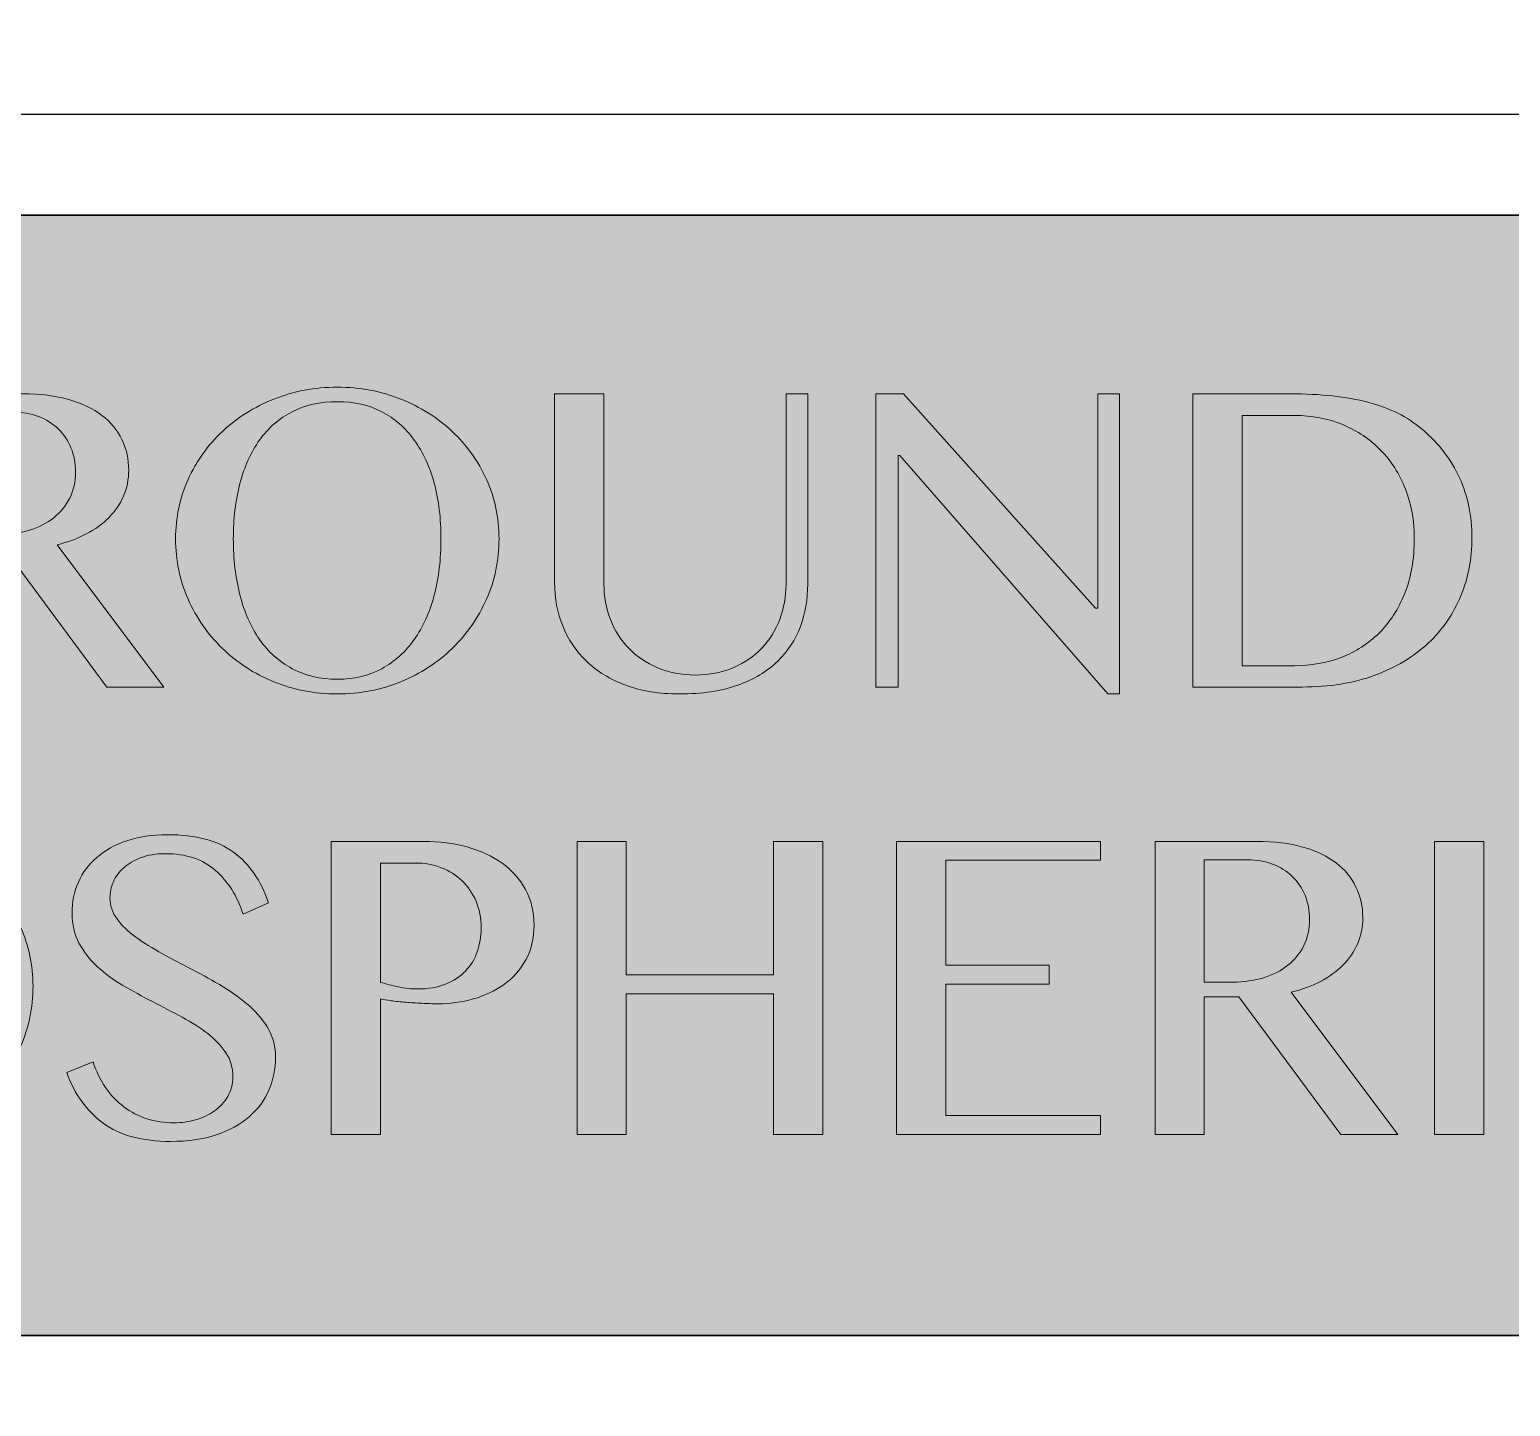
# Model space of a CAD drawing. Header units: inches. Extents: x 4.6 to 20.9, y -20.8 to -6.4.
# Drawn here: x 11.813 to 13.85, y -8.247 to -6.354 of the extents above; entities that cross this region are included whole.
import ezdxf

# ---------------------------------------------------------------- set-up
doc = ezdxf.new("R2010")
doc.units = ezdxf.units.IN
doc.header["$MEASUREMENT"] = 0
for name, color, linetype in [('Decorations', 7, 'Continuous'), ('Gold Things', 7, 'Continuous'), ('Parts Outlines', 7, 'Continuous'), ('Text', 7, 'Continuous')]:
    doc.layers.add(name, color=color, linetype=linetype)

# ---------------------------------------------------------------- blocks, each defined once
blk = doc.blocks.new('block 23')
at = {"layer": 'Text', "true_color": 0x231f20}
h = blk.add_hatch(color=179, dxfattribs=at)
h.dxf.hatch_style = 2
edge = h.paths.add_edge_path()
edge.add_spline(control_points=[(11.5956, -7.8823), (11.5645, -7.8823), (11.5354, -7.8767), (11.5082, -7.8656), (11.4811, -7.8544), (11.4575, -7.8391), (11.4375, -7.8197), (11.4175, -7.8003), (11.4018, -7.7777), (11.3904, -7.7519), (11.3789, -7.7261), (11.3732, -7.6985), (11.3732, -7.669), (11.3732, -7.6401), (11.3789, -7.6129), (11.3904, -7.5876), (11.4018, -7.5622), (11.4175, -7.5402), (11.4375, -7.5214), (11.4575, -7.5027), (11.4811, -7.4879), (11.5082, -7.477), (11.5354, -7.4661), (11.5645, -7.4606), (11.5956, -7.4606), (11.6268, -7.4606), (11.6559, -7.4661), (11.6831, -7.477), (11.7102, -7.4879), (11.7338, -7.5027), (11.7538, -7.5214), (11.7738, -7.5402), (11.7895, -7.5622), (11.8009, -7.5876), (11.8123, -7.6129), (11.8181, -7.6401), (11.8181, -7.669), (11.8181, -7.6985), (11.8123, -7.7261), (11.8009, -7.7519), (11.7895, -7.7777), (11.7738, -7.8003), (11.7538, -7.8197), (11.7338, -7.8391), (11.7102, -7.8544), (11.6831, -7.8656), (11.6559, -7.8767), (11.6268, -7.8823), (11.5956, -7.8823)], knot_values=[0, 0, 0, 0, 1, 1, 1, 2, 2, 2, 3, 3, 3, 4, 4, 4, 5, 5, 5, 6, 6, 6, 7, 7, 7, 8, 8, 8, 9, 9, 9, 10, 10, 10, 11, 11, 11, 12, 12, 12, 13, 13, 13, 14, 14, 14, 15, 15, 15, 16, 16, 16, 16], degree=3, periodic=1)
edge = h.paths.add_edge_path()
edge.add_spline(control_points=[(11.5956, -7.8621), (11.6188, -7.8621), (11.6392, -7.8572), (11.6568, -7.8476), (11.6745, -7.838), (11.6893, -7.8246), (11.7015, -7.8075), (11.7136, -7.7904), (11.7228, -7.77), (11.729, -7.7463), (11.7352, -7.7226), (11.7383, -7.6968), (11.7383, -7.669), (11.7383, -7.6414), (11.7352, -7.6161), (11.729, -7.5929), (11.7228, -7.5698), (11.7136, -7.5499), (11.7015, -7.5332), (11.6893, -7.5165), (11.6745, -7.5036), (11.6568, -7.4943), (11.6392, -7.4851), (11.6188, -7.4805), (11.5956, -7.4805), (11.5722, -7.4805), (11.5515, -7.4851), (11.5336, -7.4943), (11.5157, -7.5036), (11.5008, -7.5165), (11.4888, -7.5332), (11.4768, -7.5499), (11.4678, -7.5698), (11.4617, -7.5929), (11.4556, -7.6161), (11.4526, -7.6414), (11.4526, -7.669), (11.4526, -7.6968), (11.4556, -7.7226), (11.4617, -7.7463), (11.4678, -7.77), (11.4768, -7.7904), (11.4888, -7.8075), (11.5008, -7.8246), (11.5157, -7.838), (11.5336, -7.8476), (11.5515, -7.8572), (11.5722, -7.8621), (11.5956, -7.8621)], knot_values=[0, 0, 0, 0, 1, 1, 1, 2, 2, 2, 3, 3, 3, 4, 4, 4, 5, 5, 5, 6, 6, 6, 7, 7, 7, 8, 8, 8, 9, 9, 9, 10, 10, 10, 11, 11, 11, 12, 12, 12, 13, 13, 13, 14, 14, 14, 15, 15, 15, 16, 16, 16, 16], degree=3, periodic=1)
h = blk.add_hatch(color=179, dxfattribs=at)
h.dxf.hatch_style = 2
edge = h.paths.add_edge_path()
edge.add_spline(control_points=[(12.0119, -7.8567), (12.0219, -7.8567), (12.0317, -7.8553), (12.0415, -7.8526), (12.0513, -7.8498), (12.06, -7.8457), (12.0675, -7.8404), (12.0751, -7.835), (12.0813, -7.8284), (12.0859, -7.8205), (12.0906, -7.8127), (12.093, -7.8036), (12.093, -7.7934), (12.093, -7.781), (12.0898, -7.7701), (12.0835, -7.7606), (12.0771, -7.7511), (12.0688, -7.7422), (12.0585, -7.7341), (12.0481, -7.726), (12.0363, -7.7184), (12.0231, -7.7114), (12.0099, -7.7044), (11.9963, -7.6973), (11.9824, -7.6901), (11.9685, -7.6829), (11.9549, -7.6755), (11.9417, -7.6678), (11.9284, -7.66), (11.9167, -7.6514), (11.9063, -7.6417), (11.896, -7.6321), (11.8876, -7.6213), (11.8813, -7.6095), (11.875, -7.5976), (11.8718, -7.584), (11.8718, -7.5685), (11.8718, -7.5531), (11.8747, -7.5389), (11.8805, -7.5258), (11.8863, -7.5127), (11.8947, -7.5013), (11.9059, -7.4917), (11.9171, -7.482), (11.9308, -7.4744), (11.947, -7.4689), (11.9633, -7.4634), (11.982, -7.4606), (12.0033, -7.4606), (12.0416, -7.4606), (12.0718, -7.4686), (12.0938, -7.4846), (12.1158, -7.5006), (12.1318, -7.5238), (12.1418, -7.5541), (12.1418, -7.5541), (12.107, -7.5698), (12.107, -7.5698), (12.099, -7.545), (12.0864, -7.5249), (12.069, -7.5096), (12.0516, -7.4943), (12.0286, -7.4867), (12, -7.4867), (11.9873, -7.4867), (11.9762, -7.4885), (11.9667, -7.4921), (11.9572, -7.4956), (11.9492, -7.5003), (11.9429, -7.5059), (11.9366, -7.5116), (11.9318, -7.518), (11.9286, -7.5253), (11.9255, -7.5326), (11.9239, -7.54), (11.9239, -7.5475), (11.9239, -7.5579), (11.9271, -7.5676), (11.9336, -7.5764), (11.9401, -7.5852), (11.9487, -7.5936), (11.9594, -7.6014), (11.9702, -7.6093), (11.9824, -7.6168), (11.996, -7.6242), (12.0097, -7.6315), (12.0236, -7.6388), (12.0378, -7.6463), (12.052, -7.6537), (12.0659, -7.6616), (12.0795, -7.6698), (12.0932, -7.6781), (12.1054, -7.687), (12.1161, -7.6965), (12.1269, -7.706), (12.1355, -7.7165), (12.142, -7.7281), (12.1484, -7.7397), (12.1517, -7.7525), (12.1517, -7.7666), (12.1517, -7.7826), (12.1486, -7.7976), (12.1426, -7.8116), (12.1365, -7.8257), (12.1274, -7.838), (12.1153, -7.8484), (12.1032, -7.8589), (12.0881, -7.8672), (12.07, -7.8732), (12.052, -7.8793), (12.031, -7.8823), (12.007, -7.8823), (11.9684, -7.8823), (11.9377, -7.874), (11.9148, -7.8573), (11.8919, -7.8406), (11.8751, -7.8174), (11.8644, -7.7877), (11.8644, -7.7877), (11.9007, -7.7728), (11.9007, -7.7728), (11.9093, -7.7992), (11.9233, -7.8198), (11.9429, -7.8346), (11.9625, -7.8493), (11.9855, -7.8567), (12.0119, -7.8567)], knot_values=[0, 0, 0, 0, 1, 1, 1, 2, 2, 2, 3, 3, 3, 4, 4, 4, 5, 5, 5, 6, 6, 6, 7, 7, 7, 8, 8, 8, 9, 9, 9, 10, 10, 10, 11, 11, 11, 12, 12, 12, 13, 13, 13, 14, 14, 14, 15, 15, 15, 16, 16, 16, 17, 17, 17, 18, 18, 18, 19, 19, 19, 20, 20, 20, 21, 21, 21, 22, 22, 22, 23, 23, 23, 24, 24, 24, 25, 25, 25, 26, 26, 26, 27, 27, 27, 28, 28, 28, 29, 29, 29, 30, 30, 30, 31, 31, 31, 32, 32, 32, 33, 33, 33, 34, 34, 34, 35, 35, 35, 36, 36, 36, 37, 37, 37, 38, 38, 38, 39, 39, 39, 40, 40, 40, 41, 41, 41, 42, 42, 42, 42], degree=3, periodic=1)
h = blk.add_hatch(color=179, dxfattribs=at)
h.dxf.hatch_style = 2
edge = h.paths.add_edge_path()
edge.add_spline(control_points=[(12.2282, -7.4697), (12.2282, -7.4697), (12.3559, -7.4697), (12.3559, -7.4697), (12.3769, -7.4697), (12.3966, -7.4723), (12.415, -7.4774), (12.4335, -7.4825), (12.4495, -7.4899), (12.4632, -7.4997), (12.4768, -7.5095), (12.4876, -7.5216), (12.4954, -7.5359), (12.5033, -7.5502), (12.5072, -7.5666), (12.5072, -7.5851), (12.5072, -7.6033), (12.5034, -7.6192), (12.4958, -7.6328), (12.4883, -7.6465), (12.4783, -7.6577), (12.4659, -7.6665), (12.4535, -7.6753), (12.4393, -7.682), (12.4235, -7.6864), (12.4076, -7.6908), (12.3915, -7.693), (12.3749, -7.693), (12.3678, -7.693), (12.3604, -7.6928), (12.3528, -7.6924), (12.3452, -7.692), (12.3379, -7.6915), (12.3307, -7.6909), (12.3235, -7.6904), (12.3169, -7.6897), (12.3108, -7.6889), (12.3048, -7.688), (12.2998, -7.6872), (12.296, -7.6864), (12.296, -7.6864), (12.296, -7.8728), (12.296, -7.8728), (12.296, -7.8728), (12.2282, -7.8728), (12.2282, -7.8728), (12.2282, -7.8728), (12.2282, -7.4697), (12.2282, -7.4697)], knot_values=[0, 0, 0, 0, 1, 1, 1, 2, 2, 2, 3, 3, 3, 4, 4, 4, 5, 5, 5, 6, 6, 6, 7, 7, 7, 8, 8, 8, 9, 9, 9, 10, 10, 10, 11, 11, 11, 12, 12, 12, 13, 13, 13, 14, 14, 14, 15, 15, 15, 16, 16, 16, 16], degree=3, periodic=1)
edge = h.paths.add_edge_path()
edge.add_spline(control_points=[(12.296, -7.6636), (12.3037, -7.6658), (12.3119, -7.6679), (12.3208, -7.6698), (12.3296, -7.6718), (12.3384, -7.6727), (12.3472, -7.6727), (12.3618, -7.6727), (12.3746, -7.6705), (12.3855, -7.6661), (12.3963, -7.6617), (12.4054, -7.6557), (12.4127, -7.6481), (12.4201, -7.6405), (12.4255, -7.6317), (12.4291, -7.6215), (12.4327, -7.6113), (12.4345, -7.6004), (12.4345, -7.5888), (12.4345, -7.5753), (12.4321, -7.563), (12.4274, -7.552), (12.4227, -7.541), (12.4163, -7.5316), (12.4082, -7.5239), (12.4001, -7.5162), (12.3905, -7.5102), (12.3795, -7.5059), (12.3684, -7.5016), (12.3566, -7.4995), (12.3439, -7.4995), (12.3439, -7.4995), (12.296, -7.4995), (12.296, -7.4995), (12.296, -7.4995), (12.296, -7.6636), (12.296, -7.6636)], knot_values=[0, 0, 0, 0, 1, 1, 1, 2, 2, 2, 3, 3, 3, 4, 4, 4, 5, 5, 5, 6, 6, 6, 7, 7, 7, 8, 8, 8, 9, 9, 9, 10, 10, 10, 11, 11, 11, 12, 12, 12, 12], degree=3, periodic=1)
h = blk.add_hatch(color=179, dxfattribs=at)
h.dxf.hatch_style = 2
h.paths.add_polyline_path([(12.6341, -7.6793), (12.6341, -7.8728), (12.5663, -7.8728), (12.5663, -7.4697), (12.6341, -7.4697), (12.6341, -7.6533), (12.8367, -7.6533), (12.8367, -7.4697), (12.9045, -7.4697), (12.9045, -7.8728), (12.8367, -7.8728), (12.8367, -7.6793)])
h = blk.add_hatch(color=179, dxfattribs=at)
h.dxf.hatch_style = 2
h.paths.add_polyline_path([(13.2861, -7.4697), (13.2861, -7.4958), (13.0736, -7.4958), (13.0736, -7.6401), (13.2158, -7.6401), (13.2158, -7.6661), (13.0736, -7.6661), (13.0736, -7.8468), (13.2861, -7.8468), (13.2861, -7.8728), (13.0058, -7.8728), (13.0058, -7.4697)])
h = blk.add_hatch(color=179, dxfattribs=at)
h.dxf.hatch_style = 2
edge = h.paths.add_edge_path()
edge.add_spline(control_points=[(13.3613, -7.4697), (13.3613, -7.4697), (13.5011, -7.4697), (13.5011, -7.4697), (13.5253, -7.4697), (13.5465, -7.4724), (13.5647, -7.4776), (13.5829, -7.4828), (13.5981, -7.4901), (13.6102, -7.4993), (13.6223, -7.5085), (13.6315, -7.5196), (13.6377, -7.5326), (13.6439, -7.5455), (13.647, -7.5596), (13.647, -7.5747), (13.647, -7.5874), (13.6446, -7.5992), (13.64, -7.6101), (13.6353, -7.621), (13.6286, -7.6308), (13.6199, -7.6397), (13.6112, -7.6485), (13.6008, -7.6561), (13.5887, -7.6624), (13.5766, -7.6687), (13.5632, -7.6737), (13.5486, -7.6773), (13.5486, -7.6773), (13.6954, -7.8728), (13.6954, -7.8728), (13.6954, -7.8728), (13.6168, -7.8728), (13.6168, -7.8728), (13.6168, -7.8728), (13.4767, -7.6835), (13.4767, -7.6835), (13.4767, -7.6835), (13.4291, -7.6835), (13.4291, -7.6835), (13.4291, -7.6835), (13.4291, -7.8728), (13.4291, -7.8728), (13.4291, -7.8728), (13.3613, -7.8728), (13.3613, -7.8728), (13.3613, -7.8728), (13.3613, -7.4697), (13.3613, -7.4697)], knot_values=[0, 0, 0, 0, 1, 1, 1, 2, 2, 2, 3, 3, 3, 4, 4, 4, 5, 5, 5, 6, 6, 6, 7, 7, 7, 8, 8, 8, 9, 9, 9, 10, 10, 10, 11, 11, 11, 12, 12, 12, 13, 13, 13, 14, 14, 14, 15, 15, 15, 16, 16, 16, 16], degree=3, periodic=1)
edge = h.paths.add_edge_path()
edge.add_spline(control_points=[(13.4291, -7.6632), (13.4291, -7.6632), (13.4684, -7.6632), (13.4684, -7.6632), (13.4836, -7.6632), (13.4976, -7.6612), (13.5106, -7.6572), (13.5235, -7.6532), (13.5347, -7.6475), (13.544, -7.6401), (13.5534, -7.6326), (13.5607, -7.6236), (13.566, -7.613), (13.5712, -7.6024), (13.5738, -7.5905), (13.5738, -7.5772), (13.5738, -7.5651), (13.5717, -7.554), (13.5676, -7.5439), (13.5635, -7.5339), (13.5576, -7.5252), (13.55, -7.5179), (13.5425, -7.5106), (13.5334, -7.505), (13.523, -7.501), (13.5125, -7.497), (13.5011, -7.495), (13.4887, -7.495), (13.4887, -7.495), (13.4291, -7.495), (13.4291, -7.495), (13.4291, -7.495), (13.4291, -7.6632), (13.4291, -7.6632)], knot_values=[0, 0, 0, 0, 1, 1, 1, 2, 2, 2, 3, 3, 3, 4, 4, 4, 5, 5, 5, 6, 6, 6, 7, 7, 7, 8, 8, 8, 9, 9, 9, 10, 10, 10, 11, 11, 11, 11], degree=3, periodic=1)
h = blk.add_hatch(color=179, dxfattribs=at)
h.dxf.hatch_style = 2
h.paths.add_polyline_path([(13.7458, -7.4697), (13.8136, -7.4697), (13.8136, -7.8728), (13.7458, -7.8728)])
at = {"layer": 'Text', "lineweight": 0}
for points in [[(12.6341, -7.6793), (12.6341, -7.8728), (12.5663, -7.8728), (12.5663, -7.4697), (12.6341, -7.4697), (12.6341, -7.6533), (12.8367, -7.6533), (12.8367, -7.4697), (12.9045, -7.4697), (12.9045, -7.8728), (12.8367, -7.8728), (12.8367, -7.6793), (12.6341, -7.6793)], [(13.2861, -7.4697), (13.2861, -7.4958), (13.0736, -7.4958), (13.0736, -7.6401), (13.2158, -7.6401), (13.2158, -7.6661), (13.0736, -7.6661), (13.0736, -7.8468), (13.2861, -7.8468), (13.2861, -7.8728), (13.0058, -7.8728), (13.0058, -7.4697), (13.2861, -7.4697)], [(13.7458, -7.4697), (13.8136, -7.4697), (13.8136, -7.8728), (13.7458, -7.8728), (13.7458, -7.4697)]]:
    blk.add_lwpolyline(points, dxfattribs=at)
for points, knots in [([(11.5956, -7.8823), (11.5645, -7.8823), (11.5354, -7.8767), (11.5082, -7.8656), (11.4811, -7.8544), (11.4575, -7.8391), (11.4375, -7.8197), (11.4175, -7.8003), (11.4018, -7.7777), (11.3904, -7.7519), (11.3789, -7.7261), (11.3732, -7.6985), (11.3732, -7.669), (11.3732, -7.6401), (11.3789, -7.6129), (11.3904, -7.5876), (11.4018, -7.5622), (11.4175, -7.5402), (11.4375, -7.5214), (11.4575, -7.5027), (11.4811, -7.4879), (11.5082, -7.477), (11.5354, -7.4661), (11.5645, -7.4606), (11.5956, -7.4606), (11.6268, -7.4606), (11.6559, -7.4661), (11.6831, -7.477), (11.7102, -7.4879), (11.7338, -7.5027), (11.7538, -7.5214), (11.7738, -7.5402), (11.7895, -7.5622), (11.8009, -7.5876), (11.8123, -7.6129), (11.8181, -7.6401), (11.8181, -7.669), (11.8181, -7.6985), (11.8123, -7.7261), (11.8009, -7.7519), (11.7895, -7.7777), (11.7738, -7.8003), (11.7538, -7.8197), (11.7338, -7.8391), (11.7102, -7.8544), (11.6831, -7.8656), (11.6559, -7.8767), (11.6268, -7.8823), (11.5956, -7.8823)], [0, 0, 0, 0, 1, 1, 1, 2, 2, 2, 3, 3, 3, 4, 4, 4, 5, 5, 5, 6, 6, 6, 7, 7, 7, 8, 8, 8, 9, 9, 9, 10, 10, 10, 11, 11, 11, 12, 12, 12, 13, 13, 13, 14, 14, 14, 15, 15, 15, 16, 16, 16, 16]), ([(12.0119, -7.8567), (12.0219, -7.8567), (12.0317, -7.8553), (12.0415, -7.8526), (12.0513, -7.8498), (12.06, -7.8457), (12.0675, -7.8404), (12.0751, -7.835), (12.0813, -7.8284), (12.0859, -7.8205), (12.0906, -7.8127), (12.093, -7.8036), (12.093, -7.7934), (12.093, -7.781), (12.0898, -7.7701), (12.0835, -7.7606), (12.0771, -7.7511), (12.0688, -7.7422), (12.0585, -7.7341), (12.0481, -7.726), (12.0363, -7.7184), (12.0231, -7.7114), (12.0099, -7.7044), (11.9963, -7.6973), (11.9824, -7.6901), (11.9685, -7.6829), (11.9549, -7.6755), (11.9417, -7.6678), (11.9284, -7.66), (11.9167, -7.6514), (11.9063, -7.6417), (11.896, -7.6321), (11.8876, -7.6213), (11.8813, -7.6095), (11.875, -7.5976), (11.8718, -7.584), (11.8718, -7.5685), (11.8718, -7.5531), (11.8747, -7.5389), (11.8805, -7.5258), (11.8863, -7.5127), (11.8947, -7.5013), (11.9059, -7.4917), (11.9171, -7.482), (11.9308, -7.4744), (11.947, -7.4689), (11.9633, -7.4634), (11.982, -7.4606), (12.0033, -7.4606), (12.0416, -7.4606), (12.0718, -7.4686), (12.0938, -7.4846), (12.1158, -7.5006), (12.1318, -7.5238), (12.1418, -7.5541), (12.1418, -7.5541), (12.107, -7.5698), (12.107, -7.5698), (12.099, -7.545), (12.0864, -7.5249), (12.069, -7.5096), (12.0516, -7.4943), (12.0286, -7.4867), (12, -7.4867), (11.9873, -7.4867), (11.9762, -7.4885), (11.9667, -7.4921), (11.9572, -7.4956), (11.9492, -7.5003), (11.9429, -7.5059), (11.9366, -7.5116), (11.9318, -7.518), (11.9286, -7.5253), (11.9255, -7.5326), (11.9239, -7.54), (11.9239, -7.5475), (11.9239, -7.5579), (11.9271, -7.5676), (11.9336, -7.5764), (11.9401, -7.5852), (11.9487, -7.5936), (11.9594, -7.6014), (11.9702, -7.6093), (11.9824, -7.6168), (11.996, -7.6242), (12.0097, -7.6315), (12.0236, -7.6388), (12.0378, -7.6463), (12.052, -7.6537), (12.0659, -7.6616), (12.0795, -7.6698), (12.0932, -7.6781), (12.1054, -7.687), (12.1161, -7.6965), (12.1269, -7.706), (12.1355, -7.7165), (12.142, -7.7281), (12.1484, -7.7397), (12.1517, -7.7525), (12.1517, -7.7666), (12.1517, -7.7826), (12.1486, -7.7976), (12.1426, -7.8116), (12.1365, -7.8257), (12.1274, -7.838), (12.1153, -7.8484), (12.1032, -7.8589), (12.0881, -7.8672), (12.07, -7.8732), (12.052, -7.8793), (12.031, -7.8823), (12.007, -7.8823), (11.9684, -7.8823), (11.9377, -7.874), (11.9148, -7.8573), (11.8919, -7.8406), (11.8751, -7.8174), (11.8644, -7.7877), (11.8644, -7.7877), (11.9007, -7.7728), (11.9007, -7.7728), (11.9093, -7.7992), (11.9233, -7.8198), (11.9429, -7.8346), (11.9625, -7.8493), (11.9855, -7.8567), (12.0119, -7.8567)], [0, 0, 0, 0, 1, 1, 1, 2, 2, 2, 3, 3, 3, 4, 4, 4, 5, 5, 5, 6, 6, 6, 7, 7, 7, 8, 8, 8, 9, 9, 9, 10, 10, 10, 11, 11, 11, 12, 12, 12, 13, 13, 13, 14, 14, 14, 15, 15, 15, 16, 16, 16, 17, 17, 17, 18, 18, 18, 19, 19, 19, 20, 20, 20, 21, 21, 21, 22, 22, 22, 23, 23, 23, 24, 24, 24, 25, 25, 25, 26, 26, 26, 27, 27, 27, 28, 28, 28, 29, 29, 29, 30, 30, 30, 31, 31, 31, 32, 32, 32, 33, 33, 33, 34, 34, 34, 35, 35, 35, 36, 36, 36, 37, 37, 37, 38, 38, 38, 39, 39, 39, 40, 40, 40, 41, 41, 41, 42, 42, 42, 42]), ([(12.2282, -7.4697), (12.2282, -7.4697), (12.3559, -7.4697), (12.3559, -7.4697), (12.3769, -7.4697), (12.3966, -7.4723), (12.415, -7.4774), (12.4335, -7.4825), (12.4495, -7.4899), (12.4632, -7.4997), (12.4768, -7.5095), (12.4876, -7.5216), (12.4954, -7.5359), (12.5033, -7.5502), (12.5072, -7.5666), (12.5072, -7.5851), (12.5072, -7.6033), (12.5034, -7.6192), (12.4958, -7.6328), (12.4883, -7.6465), (12.4783, -7.6577), (12.4659, -7.6665), (12.4535, -7.6753), (12.4393, -7.682), (12.4235, -7.6864), (12.4076, -7.6908), (12.3915, -7.693), (12.3749, -7.693), (12.3678, -7.693), (12.3604, -7.6928), (12.3528, -7.6924), (12.3452, -7.692), (12.3379, -7.6915), (12.3307, -7.6909), (12.3235, -7.6904), (12.3169, -7.6897), (12.3108, -7.6889), (12.3048, -7.688), (12.2998, -7.6872), (12.296, -7.6864), (12.296, -7.6864), (12.296, -7.8728), (12.296, -7.8728), (12.296, -7.8728), (12.2282, -7.8728), (12.2282, -7.8728), (12.2282, -7.8728), (12.2282, -7.4697), (12.2282, -7.4697)], [0, 0, 0, 0, 1, 1, 1, 2, 2, 2, 3, 3, 3, 4, 4, 4, 5, 5, 5, 6, 6, 6, 7, 7, 7, 8, 8, 8, 9, 9, 9, 10, 10, 10, 11, 11, 11, 12, 12, 12, 13, 13, 13, 14, 14, 14, 15, 15, 15, 16, 16, 16, 16]), ([(13.3613, -7.4697), (13.3613, -7.4697), (13.5011, -7.4697), (13.5011, -7.4697), (13.5253, -7.4697), (13.5465, -7.4724), (13.5647, -7.4776), (13.5829, -7.4828), (13.5981, -7.4901), (13.6102, -7.4993), (13.6223, -7.5085), (13.6315, -7.5196), (13.6377, -7.5326), (13.6439, -7.5455), (13.647, -7.5596), (13.647, -7.5747), (13.647, -7.5874), (13.6446, -7.5992), (13.64, -7.6101), (13.6353, -7.621), (13.6286, -7.6308), (13.6199, -7.6397), (13.6112, -7.6485), (13.6008, -7.6561), (13.5887, -7.6624), (13.5766, -7.6687), (13.5632, -7.6737), (13.5486, -7.6773), (13.5486, -7.6773), (13.6954, -7.8728), (13.6954, -7.8728), (13.6954, -7.8728), (13.6168, -7.8728), (13.6168, -7.8728), (13.6168, -7.8728), (13.4767, -7.6835), (13.4767, -7.6835), (13.4767, -7.6835), (13.4291, -7.6835), (13.4291, -7.6835), (13.4291, -7.6835), (13.4291, -7.8728), (13.4291, -7.8728), (13.4291, -7.8728), (13.3613, -7.8728), (13.3613, -7.8728), (13.3613, -7.8728), (13.3613, -7.4697), (13.3613, -7.4697)], [0, 0, 0, 0, 1, 1, 1, 2, 2, 2, 3, 3, 3, 4, 4, 4, 5, 5, 5, 6, 6, 6, 7, 7, 7, 8, 8, 8, 9, 9, 9, 10, 10, 10, 11, 11, 11, 12, 12, 12, 13, 13, 13, 14, 14, 14, 15, 15, 15, 16, 16, 16, 16]), ([(12.296, -7.6636), (12.3037, -7.6658), (12.3119, -7.6679), (12.3208, -7.6698), (12.3296, -7.6718), (12.3384, -7.6727), (12.3472, -7.6727), (12.3618, -7.6727), (12.3746, -7.6705), (12.3855, -7.6661), (12.3963, -7.6617), (12.4054, -7.6557), (12.4127, -7.6481), (12.4201, -7.6405), (12.4255, -7.6317), (12.4291, -7.6215), (12.4327, -7.6113), (12.4345, -7.6004), (12.4345, -7.5888), (12.4345, -7.5753), (12.4321, -7.563), (12.4274, -7.552), (12.4227, -7.541), (12.4163, -7.5316), (12.4082, -7.5239), (12.4001, -7.5162), (12.3905, -7.5102), (12.3795, -7.5059), (12.3684, -7.5016), (12.3566, -7.4995), (12.3439, -7.4995), (12.3439, -7.4995), (12.296, -7.4995), (12.296, -7.4995), (12.296, -7.4995), (12.296, -7.6636), (12.296, -7.6636)], [0, 0, 0, 0, 1, 1, 1, 2, 2, 2, 3, 3, 3, 4, 4, 4, 5, 5, 5, 6, 6, 6, 7, 7, 7, 8, 8, 8, 9, 9, 9, 10, 10, 10, 11, 11, 11, 12, 12, 12, 12]), ([(13.4291, -7.6632), (13.4291, -7.6632), (13.4684, -7.6632), (13.4684, -7.6632), (13.4836, -7.6632), (13.4976, -7.6612), (13.5106, -7.6572), (13.5235, -7.6532), (13.5347, -7.6475), (13.544, -7.6401), (13.5534, -7.6326), (13.5607, -7.6236), (13.566, -7.613), (13.5712, -7.6024), (13.5738, -7.5905), (13.5738, -7.5772), (13.5738, -7.5651), (13.5717, -7.554), (13.5676, -7.5439), (13.5635, -7.5339), (13.5576, -7.5252), (13.55, -7.5179), (13.5425, -7.5106), (13.5334, -7.505), (13.523, -7.501), (13.5125, -7.497), (13.5011, -7.495), (13.4887, -7.495), (13.4887, -7.495), (13.4291, -7.495), (13.4291, -7.495), (13.4291, -7.495), (13.4291, -7.6632), (13.4291, -7.6632)], [0, 0, 0, 0, 1, 1, 1, 2, 2, 2, 3, 3, 3, 4, 4, 4, 5, 5, 5, 6, 6, 6, 7, 7, 7, 8, 8, 8, 9, 9, 9, 10, 10, 10, 11, 11, 11, 11])]:
    blk.add_open_spline(points, degree=3, knots=knots, dxfattribs=at)
blk = doc.blocks.new('block 24')
at = {"layer": 'Text', "true_color": 0x231f20}
h = blk.add_hatch(color=179, dxfattribs=at)
h.dxf.hatch_style = 2
edge = h.paths.add_edge_path()
edge.add_spline(control_points=[(11.664, -6.8544), (11.664, -6.8544), (11.8037, -6.8544), (11.8037, -6.8544), (11.828, -6.8544), (11.8492, -6.857), (11.8674, -6.8623), (11.8856, -6.8675), (11.9008, -6.8748), (11.9129, -6.884), (11.925, -6.8932), (11.9342, -6.9043), (11.9404, -6.9173), (11.9466, -6.9302), (11.9497, -6.9443), (11.9497, -6.9594), (11.9497, -6.9721), (11.9473, -6.9839), (11.9427, -6.9948), (11.938, -7.0057), (11.9313, -7.0155), (11.9226, -7.0243), (11.9139, -7.0332), (11.9035, -7.0407), (11.8914, -7.0471), (11.8793, -7.0534), (11.8659, -7.0584), (11.8513, -7.062), (11.8513, -7.062), (11.9981, -7.2575), (11.9981, -7.2575), (11.9981, -7.2575), (11.9195, -7.2575), (11.9195, -7.2575), (11.9195, -7.2575), (11.7793, -7.0682), (11.7793, -7.0682), (11.7793, -7.0682), (11.7318, -7.0682), (11.7318, -7.0682), (11.7318, -7.0682), (11.7318, -7.2575), (11.7318, -7.2575), (11.7318, -7.2575), (11.664, -7.2575), (11.664, -7.2575), (11.664, -7.2575), (11.664, -6.8544), (11.664, -6.8544)], knot_values=[0, 0, 0, 0, 1, 1, 1, 2, 2, 2, 3, 3, 3, 4, 4, 4, 5, 5, 5, 6, 6, 6, 7, 7, 7, 8, 8, 8, 9, 9, 9, 10, 10, 10, 11, 11, 11, 12, 12, 12, 13, 13, 13, 14, 14, 14, 15, 15, 15, 16, 16, 16, 16], degree=3, periodic=1)
edge = h.paths.add_edge_path()
edge.add_spline(control_points=[(11.7318, -7.0479), (11.7318, -7.0479), (11.7711, -7.0479), (11.7711, -7.0479), (11.7862, -7.0479), (11.8003, -7.0459), (11.8132, -7.0419), (11.8262, -7.0379), (11.8373, -7.0322), (11.8467, -7.0248), (11.8561, -7.0173), (11.8634, -7.0083), (11.8686, -6.9977), (11.8739, -6.9871), (11.8765, -6.9751), (11.8765, -6.9619), (11.8765, -6.9498), (11.8745, -6.9387), (11.8703, -6.9286), (11.8661, -6.9186), (11.8603, -6.9099), (11.8527, -6.9026), (11.8451, -6.8953), (11.8361, -6.8896), (11.8256, -6.8856), (11.8152, -6.8816), (11.8037, -6.8796), (11.7913, -6.8796), (11.7913, -6.8796), (11.7318, -6.8796), (11.7318, -6.8796), (11.7318, -6.8796), (11.7318, -7.0479), (11.7318, -7.0479)], knot_values=[0, 0, 0, 0, 1, 1, 1, 2, 2, 2, 3, 3, 3, 4, 4, 4, 5, 5, 5, 6, 6, 6, 7, 7, 7, 8, 8, 8, 9, 9, 9, 10, 10, 10, 11, 11, 11, 11], degree=3, periodic=1)
h = blk.add_hatch(color=179, dxfattribs=at)
h.dxf.hatch_style = 2
edge = h.paths.add_edge_path()
edge.add_spline(control_points=[(12.2366, -7.267), (12.2055, -7.267), (12.1763, -7.2614), (12.1492, -7.2503), (12.122, -7.2391), (12.0985, -7.2238), (12.0785, -7.2044), (12.0585, -7.185), (12.0428, -7.1624), (12.0313, -7.1366), (12.0199, -7.1108), (12.0142, -7.0832), (12.0142, -7.0537), (12.0142, -7.0248), (12.0199, -6.9976), (12.0313, -6.9723), (12.0428, -6.9469), (12.0585, -6.9248), (12.0785, -6.9061), (12.0985, -6.8874), (12.122, -6.8726), (12.1492, -6.8617), (12.1763, -6.8508), (12.2055, -6.8453), (12.2366, -6.8453), (12.2677, -6.8453), (12.2969, -6.8508), (12.324, -6.8617), (12.3512, -6.8726), (12.3747, -6.8874), (12.3947, -6.9061), (12.4147, -6.9248), (12.4304, -6.9469), (12.4419, -6.9723), (12.4533, -6.9976), (12.459, -7.0248), (12.459, -7.0537), (12.459, -7.0832), (12.4533, -7.1108), (12.4419, -7.1366), (12.4304, -7.1624), (12.4147, -7.185), (12.3947, -7.2044), (12.3747, -7.2238), (12.3512, -7.2391), (12.324, -7.2503), (12.2969, -7.2614), (12.2677, -7.267), (12.2366, -7.267)], knot_values=[0, 0, 0, 0, 1, 1, 1, 2, 2, 2, 3, 3, 3, 4, 4, 4, 5, 5, 5, 6, 6, 6, 7, 7, 7, 8, 8, 8, 9, 9, 9, 10, 10, 10, 11, 11, 11, 12, 12, 12, 13, 13, 13, 14, 14, 14, 15, 15, 15, 16, 16, 16, 16], degree=3, periodic=1)
edge = h.paths.add_edge_path()
edge.add_spline(control_points=[(12.2366, -7.2468), (12.2598, -7.2468), (12.2801, -7.2419), (12.2978, -7.2323), (12.3154, -7.2226), (12.3303, -7.2093), (12.3424, -7.1922), (12.3546, -7.1751), (12.3637, -7.1547), (12.3699, -7.131), (12.3761, -7.1073), (12.3792, -7.0815), (12.3792, -7.0537), (12.3792, -7.0261), (12.3761, -7.0008), (12.3699, -6.9776), (12.3637, -6.9545), (12.3546, -6.9346), (12.3424, -6.9179), (12.3303, -6.9012), (12.3154, -6.8883), (12.2978, -6.879), (12.2801, -6.8698), (12.2598, -6.8652), (12.2366, -6.8652), (12.2132, -6.8652), (12.1925, -6.8698), (12.1746, -6.879), (12.1567, -6.8883), (12.1417, -6.9012), (12.1297, -6.9179), (12.1177, -6.9346), (12.1087, -6.9545), (12.1027, -6.9776), (12.0966, -7.0008), (12.0936, -7.0261), (12.0936, -7.0537), (12.0936, -7.0815), (12.0966, -7.1073), (12.1027, -7.131), (12.1087, -7.1547), (12.1177, -7.1751), (12.1297, -7.1922), (12.1417, -7.2093), (12.1567, -7.2226), (12.1746, -7.2323), (12.1925, -7.2419), (12.2132, -7.2468), (12.2366, -7.2468)], knot_values=[0, 0, 0, 0, 1, 1, 1, 2, 2, 2, 3, 3, 3, 4, 4, 4, 5, 5, 5, 6, 6, 6, 7, 7, 7, 8, 8, 8, 9, 9, 9, 10, 10, 10, 11, 11, 11, 12, 12, 12, 13, 13, 13, 14, 14, 14, 15, 15, 15, 16, 16, 16, 16], degree=3, periodic=1)
h = blk.add_hatch(color=179, dxfattribs=at)
h.dxf.hatch_style = 2
edge = h.paths.add_edge_path()
edge.add_spline(control_points=[(12.5355, -6.8544), (12.5355, -6.8544), (12.6033, -6.8544), (12.6033, -6.8544), (12.6033, -6.8544), (12.6033, -7.1161), (12.6033, -7.1161), (12.6033, -7.1332), (12.6063, -7.1493), (12.6122, -7.1645), (12.6181, -7.1796), (12.6265, -7.1929), (12.6374, -7.2042), (12.6483, -7.2155), (12.6615, -7.2244), (12.6771, -7.231), (12.6927, -7.2377), (12.71, -7.241), (12.729, -7.241), (12.7483, -7.241), (12.7656, -7.2377), (12.7811, -7.231), (12.7965, -7.2244), (12.8096, -7.2155), (12.8203, -7.2042), (12.8311, -7.1929), (12.8394, -7.1796), (12.8451, -7.1645), (12.8509, -7.1493), (12.8538, -7.1332), (12.8538, -7.1161), (12.8538, -7.1161), (12.8538, -6.8544), (12.8538, -6.8544), (12.8538, -6.8544), (12.8836, -6.8544), (12.8836, -6.8544), (12.8836, -6.8544), (12.8836, -7.1161), (12.8836, -7.1161), (12.8836, -7.1368), (12.8802, -7.1562), (12.8735, -7.1744), (12.8667, -7.1926), (12.8562, -7.2086), (12.842, -7.2224), (12.8278, -7.2361), (12.8096, -7.247), (12.7873, -7.255), (12.7649, -7.263), (12.7382, -7.267), (12.7071, -7.267), (12.6792, -7.267), (12.6546, -7.263), (12.6333, -7.255), (12.6119, -7.247), (12.594, -7.2361), (12.5795, -7.2222), (12.5651, -7.2082), (12.5541, -7.1921), (12.5467, -7.1736), (12.5392, -7.1551), (12.5355, -7.1354), (12.5355, -7.1145), (12.5355, -7.1145), (12.5355, -6.8544), (12.5355, -6.8544)], knot_values=[0, 0, 0, 0, 1, 1, 1, 2, 2, 2, 3, 3, 3, 4, 4, 4, 5, 5, 5, 6, 6, 6, 7, 7, 7, 8, 8, 8, 9, 9, 9, 10, 10, 10, 11, 11, 11, 12, 12, 12, 13, 13, 13, 14, 14, 14, 15, 15, 15, 16, 16, 16, 17, 17, 17, 18, 18, 18, 19, 19, 19, 20, 20, 20, 21, 21, 21, 22, 22, 22, 22], degree=3, periodic=1)
h = blk.add_hatch(color=179, dxfattribs=at)
h.dxf.hatch_style = 2
h.paths.add_polyline_path([(12.9774, -6.8544), (13.0155, -6.8544), (13.2796, -7.1492), (13.2825, -7.1492), (13.2825, -6.8544), (13.3123, -6.8544), (13.3123, -7.267), (13.2966, -7.267), (13.0105, -6.9392), (13.008, -6.9392), (13.008, -7.2575), (12.9774, -7.2575)])
h = blk.add_hatch(color=179, dxfattribs=at)
h.dxf.hatch_style = 2
edge = h.paths.add_edge_path()
edge.add_spline(control_points=[(13.4132, -6.8544), (13.4132, -6.8544), (13.5475, -6.8544), (13.5475, -6.8544), (13.5889, -6.8544), (13.6244, -6.8583), (13.6542, -6.866), (13.684, -6.8737), (13.7088, -6.8861), (13.7286, -6.9032), (13.7515, -6.9225), (13.7686, -6.9447), (13.7801, -6.9698), (13.7915, -6.9949), (13.7972, -7.0224), (13.7972, -7.0525), (13.7972, -7.0808), (13.7921, -7.1074), (13.7819, -7.1322), (13.7717, -7.157), (13.7567, -7.1788), (13.7369, -7.1974), (13.717, -7.216), (13.6926, -7.2306), (13.6635, -7.2414), (13.6344, -7.2521), (13.6011, -7.2575), (13.5637, -7.2575), (13.5637, -7.2575), (13.4132, -7.2575), (13.4132, -7.2575), (13.4132, -7.2575), (13.4132, -6.8544), (13.4132, -6.8544)], knot_values=[0, 0, 0, 0, 1, 1, 1, 2, 2, 2, 3, 3, 3, 4, 4, 4, 5, 5, 5, 6, 6, 6, 7, 7, 7, 8, 8, 8, 9, 9, 9, 10, 10, 10, 11, 11, 11, 11], degree=3, periodic=1)
edge = h.paths.add_edge_path()
edge.add_spline(control_points=[(13.481, -7.2282), (13.481, -7.2282), (13.5529, -7.2282), (13.5529, -7.2282), (13.5758, -7.2282), (13.5972, -7.2244), (13.6172, -7.2168), (13.6372, -7.2092), (13.6546, -7.198), (13.6695, -7.1833), (13.6844, -7.1686), (13.6961, -7.1504), (13.7048, -7.1287), (13.7135, -7.1071), (13.7179, -7.0821), (13.7179, -7.0537), (13.7179, -7.0289), (13.7138, -7.0061), (13.7057, -6.9853), (13.6975, -6.9645), (13.6862, -6.9466), (13.6716, -6.9317), (13.6569, -6.9169), (13.6396, -6.9052), (13.6195, -6.8968), (13.5993, -6.8884), (13.5773, -6.8842), (13.5533, -6.8842), (13.5533, -6.8842), (13.481, -6.8842), (13.481, -6.8842), (13.481, -6.8842), (13.481, -7.2282), (13.481, -7.2282)], knot_values=[0, 0, 0, 0, 1, 1, 1, 2, 2, 2, 3, 3, 3, 4, 4, 4, 5, 5, 5, 6, 6, 6, 7, 7, 7, 8, 8, 8, 9, 9, 9, 10, 10, 10, 11, 11, 11, 11], degree=3, periodic=1)
at = {"layer": 'Text', "lineweight": 0}
blk.add_lwpolyline([(12.9774, -6.8544), (13.0155, -6.8544), (13.2796, -7.1492), (13.2825, -7.1492), (13.2825, -6.8544), (13.3123, -6.8544), (13.3123, -7.267), (13.2966, -7.267), (13.0105, -6.9392), (13.008, -6.9392), (13.008, -7.2575), (12.9774, -7.2575), (12.9774, -6.8544)], dxfattribs=at)
for points, knots in [([(11.664, -6.8544), (11.664, -6.8544), (11.8037, -6.8544), (11.8037, -6.8544), (11.828, -6.8544), (11.8492, -6.857), (11.8674, -6.8623), (11.8856, -6.8675), (11.9008, -6.8748), (11.9129, -6.884), (11.925, -6.8932), (11.9342, -6.9043), (11.9404, -6.9173), (11.9466, -6.9302), (11.9497, -6.9443), (11.9497, -6.9594), (11.9497, -6.9721), (11.9473, -6.9839), (11.9427, -6.9948), (11.938, -7.0057), (11.9313, -7.0155), (11.9226, -7.0243), (11.9139, -7.0332), (11.9035, -7.0407), (11.8914, -7.0471), (11.8793, -7.0534), (11.8659, -7.0584), (11.8513, -7.062), (11.8513, -7.062), (11.9981, -7.2575), (11.9981, -7.2575), (11.9981, -7.2575), (11.9195, -7.2575), (11.9195, -7.2575), (11.9195, -7.2575), (11.7793, -7.0682), (11.7793, -7.0682), (11.7793, -7.0682), (11.7318, -7.0682), (11.7318, -7.0682), (11.7318, -7.0682), (11.7318, -7.2575), (11.7318, -7.2575), (11.7318, -7.2575), (11.664, -7.2575), (11.664, -7.2575), (11.664, -7.2575), (11.664, -6.8544), (11.664, -6.8544)], [0, 0, 0, 0, 1, 1, 1, 2, 2, 2, 3, 3, 3, 4, 4, 4, 5, 5, 5, 6, 6, 6, 7, 7, 7, 8, 8, 8, 9, 9, 9, 10, 10, 10, 11, 11, 11, 12, 12, 12, 13, 13, 13, 14, 14, 14, 15, 15, 15, 16, 16, 16, 16]), ([(12.2366, -7.267), (12.2055, -7.267), (12.1763, -7.2614), (12.1492, -7.2503), (12.122, -7.2391), (12.0985, -7.2238), (12.0785, -7.2044), (12.0585, -7.185), (12.0428, -7.1624), (12.0313, -7.1366), (12.0199, -7.1108), (12.0142, -7.0832), (12.0142, -7.0537), (12.0142, -7.0248), (12.0199, -6.9976), (12.0313, -6.9723), (12.0428, -6.9469), (12.0585, -6.9248), (12.0785, -6.9061), (12.0985, -6.8874), (12.122, -6.8726), (12.1492, -6.8617), (12.1763, -6.8508), (12.2055, -6.8453), (12.2366, -6.8453), (12.2677, -6.8453), (12.2969, -6.8508), (12.324, -6.8617), (12.3512, -6.8726), (12.3747, -6.8874), (12.3947, -6.9061), (12.4147, -6.9248), (12.4304, -6.9469), (12.4419, -6.9723), (12.4533, -6.9976), (12.459, -7.0248), (12.459, -7.0537), (12.459, -7.0832), (12.4533, -7.1108), (12.4419, -7.1366), (12.4304, -7.1624), (12.4147, -7.185), (12.3947, -7.2044), (12.3747, -7.2238), (12.3512, -7.2391), (12.324, -7.2503), (12.2969, -7.2614), (12.2677, -7.267), (12.2366, -7.267)], [0, 0, 0, 0, 1, 1, 1, 2, 2, 2, 3, 3, 3, 4, 4, 4, 5, 5, 5, 6, 6, 6, 7, 7, 7, 8, 8, 8, 9, 9, 9, 10, 10, 10, 11, 11, 11, 12, 12, 12, 13, 13, 13, 14, 14, 14, 15, 15, 15, 16, 16, 16, 16]), ([(12.5355, -6.8544), (12.5355, -6.8544), (12.6033, -6.8544), (12.6033, -6.8544), (12.6033, -6.8544), (12.6033, -7.1161), (12.6033, -7.1161), (12.6033, -7.1332), (12.6063, -7.1493), (12.6122, -7.1645), (12.6181, -7.1796), (12.6265, -7.1929), (12.6374, -7.2042), (12.6483, -7.2155), (12.6615, -7.2244), (12.6771, -7.231), (12.6927, -7.2377), (12.71, -7.241), (12.729, -7.241), (12.7483, -7.241), (12.7656, -7.2377), (12.7811, -7.231), (12.7965, -7.2244), (12.8096, -7.2155), (12.8203, -7.2042), (12.8311, -7.1929), (12.8394, -7.1796), (12.8451, -7.1645), (12.8509, -7.1493), (12.8538, -7.1332), (12.8538, -7.1161), (12.8538, -7.1161), (12.8538, -6.8544), (12.8538, -6.8544), (12.8538, -6.8544), (12.8836, -6.8544), (12.8836, -6.8544), (12.8836, -6.8544), (12.8836, -7.1161), (12.8836, -7.1161), (12.8836, -7.1368), (12.8802, -7.1562), (12.8735, -7.1744), (12.8667, -7.1926), (12.8562, -7.2086), (12.842, -7.2224), (12.8278, -7.2361), (12.8096, -7.247), (12.7873, -7.255), (12.7649, -7.263), (12.7382, -7.267), (12.7071, -7.267), (12.6792, -7.267), (12.6546, -7.263), (12.6333, -7.255), (12.6119, -7.247), (12.594, -7.2361), (12.5795, -7.2222), (12.5651, -7.2082), (12.5541, -7.1921), (12.5467, -7.1736), (12.5392, -7.1551), (12.5355, -7.1354), (12.5355, -7.1145), (12.5355, -7.1145), (12.5355, -6.8544), (12.5355, -6.8544)], [0, 0, 0, 0, 1, 1, 1, 2, 2, 2, 3, 3, 3, 4, 4, 4, 5, 5, 5, 6, 6, 6, 7, 7, 7, 8, 8, 8, 9, 9, 9, 10, 10, 10, 11, 11, 11, 12, 12, 12, 13, 13, 13, 14, 14, 14, 15, 15, 15, 16, 16, 16, 17, 17, 17, 18, 18, 18, 19, 19, 19, 20, 20, 20, 21, 21, 21, 22, 22, 22, 22]), ([(13.4132, -6.8544), (13.4132, -6.8544), (13.5475, -6.8544), (13.5475, -6.8544), (13.5889, -6.8544), (13.6244, -6.8583), (13.6542, -6.866), (13.684, -6.8737), (13.7088, -6.8861), (13.7286, -6.9032), (13.7515, -6.9225), (13.7686, -6.9447), (13.7801, -6.9698), (13.7915, -6.9949), (13.7972, -7.0224), (13.7972, -7.0525), (13.7972, -7.0808), (13.7921, -7.1074), (13.7819, -7.1322), (13.7717, -7.157), (13.7567, -7.1788), (13.7369, -7.1974), (13.717, -7.216), (13.6926, -7.2306), (13.6635, -7.2414), (13.6344, -7.2521), (13.6011, -7.2575), (13.5637, -7.2575), (13.5637, -7.2575), (13.4132, -7.2575), (13.4132, -7.2575), (13.4132, -7.2575), (13.4132, -6.8544), (13.4132, -6.8544)], [0, 0, 0, 0, 1, 1, 1, 2, 2, 2, 3, 3, 3, 4, 4, 4, 5, 5, 5, 6, 6, 6, 7, 7, 7, 8, 8, 8, 9, 9, 9, 10, 10, 10, 11, 11, 11, 11]), ([(11.7318, -7.0479), (11.7318, -7.0479), (11.7711, -7.0479), (11.7711, -7.0479), (11.7862, -7.0479), (11.8003, -7.0459), (11.8132, -7.0419), (11.8262, -7.0379), (11.8373, -7.0322), (11.8467, -7.0248), (11.8561, -7.0173), (11.8634, -7.0083), (11.8686, -6.9977), (11.8739, -6.9871), (11.8765, -6.9751), (11.8765, -6.9619), (11.8765, -6.9498), (11.8745, -6.9387), (11.8703, -6.9286), (11.8661, -6.9186), (11.8603, -6.9099), (11.8527, -6.9026), (11.8451, -6.8953), (11.8361, -6.8896), (11.8256, -6.8856), (11.8152, -6.8816), (11.8037, -6.8796), (11.7913, -6.8796), (11.7913, -6.8796), (11.7318, -6.8796), (11.7318, -6.8796), (11.7318, -6.8796), (11.7318, -7.0479), (11.7318, -7.0479)], [0, 0, 0, 0, 1, 1, 1, 2, 2, 2, 3, 3, 3, 4, 4, 4, 5, 5, 5, 6, 6, 6, 7, 7, 7, 8, 8, 8, 9, 9, 9, 10, 10, 10, 11, 11, 11, 11]), ([(12.2366, -7.2468), (12.2598, -7.2468), (12.2801, -7.2419), (12.2978, -7.2323), (12.3154, -7.2226), (12.3303, -7.2093), (12.3424, -7.1922), (12.3546, -7.1751), (12.3637, -7.1547), (12.3699, -7.131), (12.3761, -7.1073), (12.3792, -7.0815), (12.3792, -7.0537), (12.3792, -7.0261), (12.3761, -7.0008), (12.3699, -6.9776), (12.3637, -6.9545), (12.3546, -6.9346), (12.3424, -6.9179), (12.3303, -6.9012), (12.3154, -6.8883), (12.2978, -6.879), (12.2801, -6.8698), (12.2598, -6.8652), (12.2366, -6.8652), (12.2132, -6.8652), (12.1925, -6.8698), (12.1746, -6.879), (12.1567, -6.8883), (12.1417, -6.9012), (12.1297, -6.9179), (12.1177, -6.9346), (12.1087, -6.9545), (12.1027, -6.9776), (12.0966, -7.0008), (12.0936, -7.0261), (12.0936, -7.0537), (12.0936, -7.0815), (12.0966, -7.1073), (12.1027, -7.131), (12.1087, -7.1547), (12.1177, -7.1751), (12.1297, -7.1922), (12.1417, -7.2093), (12.1567, -7.2226), (12.1746, -7.2323), (12.1925, -7.2419), (12.2132, -7.2468), (12.2366, -7.2468)], [0, 0, 0, 0, 1, 1, 1, 2, 2, 2, 3, 3, 3, 4, 4, 4, 5, 5, 5, 6, 6, 6, 7, 7, 7, 8, 8, 8, 9, 9, 9, 10, 10, 10, 11, 11, 11, 12, 12, 12, 13, 13, 13, 14, 14, 14, 15, 15, 15, 16, 16, 16, 16]), ([(13.481, -7.2282), (13.481, -7.2282), (13.5529, -7.2282), (13.5529, -7.2282), (13.5758, -7.2282), (13.5972, -7.2244), (13.6172, -7.2168), (13.6372, -7.2092), (13.6546, -7.198), (13.6695, -7.1833), (13.6844, -7.1686), (13.6961, -7.1504), (13.7048, -7.1287), (13.7135, -7.1071), (13.7179, -7.0821), (13.7179, -7.0537), (13.7179, -7.0289), (13.7138, -7.0061), (13.7057, -6.9853), (13.6975, -6.9645), (13.6862, -6.9466), (13.6716, -6.9317), (13.6569, -6.9169), (13.6396, -6.9052), (13.6195, -6.8968), (13.5993, -6.8884), (13.5773, -6.8842), (13.5533, -6.8842), (13.5533, -6.8842), (13.481, -6.8842), (13.481, -6.8842), (13.481, -6.8842), (13.481, -7.2282), (13.481, -7.2282)], [0, 0, 0, 0, 1, 1, 1, 2, 2, 2, 3, 3, 3, 4, 4, 4, 5, 5, 5, 6, 6, 6, 7, 7, 7, 8, 8, 8, 9, 9, 9, 10, 10, 10, 11, 11, 11, 11])]:
    blk.add_open_spline(points, degree=3, knots=knots, dxfattribs=at)

msp = doc.modelspace()

# ---------------------------------------------------------------- hatches: boundary and pattern name
at = {"layer": 'Gold Things', "true_color": 0xf8ed31}
h = msp.add_hatch(color=2, dxfattribs=at)
h.dxf.hatch_style = 2
h.paths.add_polyline_path([(6.9027, -6.6087), (6.9027, -8.0962), (6.9321, -8.1492), (6.9674, -8.1492), (15.3987, -8.1492), (15.4517, -8.1198), (15.4517, -8.0492), (15.4517, -6.6087)])

# ---------------------------------------------------------------- linework, layer by layer
at = {"layer": 'Decorations', "color": 179, "lineweight": 35, "true_color": 0x231f20}
msp.add_open_spline([(17.7595, -8.9959), (17.7595, -8.9959), (17.7595, -18.174), (17.7595, -18.174), (17.7595, -18.174), (17.7595, -18.2627), (17.7595, -18.2627), (17.7595, -18.2627), (17.7793, -19.394), (15.5164, -19.394), (15.5164, -19.394), (15.5164, -19.4645), (15.5164, -19.4645), (15.5164, -19.4645), (15.5164, -20.0601), (15.5164, -20.0601), (15.5164, -20.0601), (15.6985, -20.2612), (15.6985, -20.2612), (15.6985, -20.2612), (15.6985, -20.7081), (15.6985, -20.7081), (15.6985, -20.7081), (15.6985, -20.7904), (15.6985, -20.7904), (15.6985, -20.7904), (6.6383, -20.7904), (6.6383, -20.7904), (6.6383, -20.7904), (6.6383, -20.2612), (6.6383, -20.2612), (6.6383, -20.2612), (6.8204, -20.0775), (6.8204, -20.0775), (6.8204, -20.0775), (6.8204, -19.4146), (6.8204, -19.4146), (4.5574, -19.4146), (4.5772, -18.2386), (4.5772, -18.2386), (4.5772, -18.2386), (4.5772, -17.4861), (4.5772, -17.4861), (4.5772, -17.4861), (4.5772, -8.9782), (4.5772, -8.9782), (4.5772, -8.9782), (4.5772, -8.1324), (4.5772, -8.1324), (4.5772, -6.3537), (5.7971, -6.4716), (5.7971, -6.4716), (5.7971, -6.4716), (6.156, -6.4702), (6.156, -6.4702), (6.156, -6.4702), (15.875, -6.47), (15.875, -6.47), (15.875, -6.47), (16.5429, -6.4716), (16.5429, -6.4716), (16.5429, -6.4716), (17.7544, -6.3584), (17.7544, -8.1324), (17.7544, -8.1324), (17.7595, -8.9959), (17.7595, -8.9959)], degree=3, knots=[0, 0, 0, 0, 1, 1, 1, 2, 2, 2, 3, 3, 3, 4, 4, 4, 5, 5, 5, 6, 6, 6, 7, 7, 7, 8, 8, 8, 9, 9, 9, 10, 10, 10, 11, 11, 11, 12, 12, 12, 13, 13, 13, 14, 14, 14, 15, 15, 15, 16, 16, 16, 17, 17, 17, 18, 18, 18, 19, 19, 19, 20, 20, 20, 21, 21, 21, 22, 22, 22, 22], dxfattribs=at)
at = {"layer": 'Gold Things', "color": 178, "lineweight": 35, "true_color": 0x020202}
msp.add_lwpolyline([(6.9027, -6.6087), (6.9027, -8.0962), (6.9321, -8.1492), (6.9674, -8.1492), (15.3987, -8.1492), (15.4517, -8.1198), (15.4517, -8.0492), (15.4517, -6.6087), (6.9027, -6.6087)], dxfattribs=at)
at = {"layer": 'Gold Things', "color": 179, "lineweight": 35, "true_color": 0x231f20}
msp.add_open_spline([(17.7683, -8.9959), (17.7683, -8.9959), (17.7683, -18.174), (17.7683, -18.174), (17.7683, -18.174), (17.7683, -18.2627), (17.7683, -18.2627), (17.7683, -18.2627), (17.7881, -19.394), (15.5252, -19.394), (15.5252, -19.394), (15.5252, -19.4645), (15.5252, -19.4645), (15.5252, -19.4645), (15.5252, -20.0601), (15.5252, -20.0601), (15.5252, -20.0601), (15.7073, -20.2612), (15.7073, -20.2612), (15.7073, -20.2612), (15.7073, -20.7081), (15.7073, -20.7081), (15.7073, -20.7081), (15.7073, -20.7904), (15.7073, -20.7904), (15.7073, -20.7904), (6.6471, -20.7904), (6.6471, -20.7904), (6.6471, -20.7904), (6.6471, -20.2612), (6.6471, -20.2612), (6.6471, -20.2612), (6.8292, -20.0775), (6.8292, -20.0775), (6.8292, -20.0775), (6.8292, -19.4146), (6.8292, -19.4146), (4.5662, -19.4146), (4.586, -18.2386), (4.586, -18.2386), (4.586, -18.2386), (4.586, -17.4861), (4.586, -17.4861), (4.586, -17.4861), (4.586, -8.9782), (4.586, -8.9782), (4.586, -8.9782), (4.586, -8.1324), (4.586, -8.1324), (4.586, -6.3537), (5.8059, -6.4716), (5.8059, -6.4716), (5.8059, -6.4716), (6.1648, -6.4702), (6.1648, -6.4702), (6.1648, -6.4702), (15.8838, -6.47), (15.8838, -6.47), (15.8838, -6.47), (16.5517, -6.4716), (16.5517, -6.4716), (16.5517, -6.4716), (17.7632, -6.3584), (17.7632, -8.1324), (17.7632, -8.1324), (17.7683, -8.9959), (17.7683, -8.9959)], degree=3, knots=[0, 0, 0, 0, 1, 1, 1, 2, 2, 2, 3, 3, 3, 4, 4, 4, 5, 5, 5, 6, 6, 6, 7, 7, 7, 8, 8, 8, 9, 9, 9, 10, 10, 10, 11, 11, 11, 12, 12, 12, 13, 13, 13, 14, 14, 14, 15, 15, 15, 16, 16, 16, 17, 17, 17, 18, 18, 18, 19, 19, 19, 20, 20, 20, 21, 21, 21, 22, 22, 22, 22], dxfattribs=at)
at = {"layer": 'Parts Outlines', "color": 179, "lineweight": 35, "true_color": 0x231f20}
msp.add_open_spline([(17.7595, -8.9958), (17.7595, -8.9958), (17.7595, -18.174), (17.7595, -18.174), (17.7595, -18.174), (17.7595, -18.2627), (17.7595, -18.2627), (17.7595, -18.2627), (17.7793, -19.394), (15.5164, -19.394), (15.5164, -19.394), (15.5164, -19.4645), (15.5164, -19.4645), (15.5164, -19.4645), (15.5164, -20.0601), (15.5164, -20.0601), (15.5164, -20.0601), (15.6985, -20.2612), (15.6985, -20.2612), (15.6985, -20.2612), (15.6985, -20.7081), (15.6985, -20.7081), (15.6985, -20.7081), (15.6985, -20.7904), (15.6985, -20.7904), (15.6985, -20.7904), (6.6383, -20.7904), (6.6383, -20.7904), (6.6383, -20.7904), (6.6383, -20.2612), (6.6383, -20.2612), (6.6383, -20.2612), (6.8204, -20.0775), (6.8204, -20.0775), (6.8204, -20.0775), (6.8204, -19.4146), (6.8204, -19.4146), (4.5574, -19.4146), (4.5772, -18.2386), (4.5772, -18.2386), (4.5772, -18.2386), (4.5772, -17.486), (4.5772, -17.486), (4.5772, -17.486), (4.5772, -8.9782), (4.5772, -8.9782), (4.5772, -8.9782), (4.5772, -8.1324), (4.5772, -8.1324), (4.5772, -6.3537), (5.7971, -6.4716), (5.7971, -6.4716), (5.7971, -6.4716), (6.156, -6.4702), (6.156, -6.4702), (6.156, -6.4702), (15.875, -6.47), (15.875, -6.47), (15.875, -6.47), (16.5429, -6.4716), (16.5429, -6.4716), (16.5429, -6.4716), (17.7544, -6.3584), (17.7544, -8.1324), (17.7544, -8.1324), (17.7595, -8.9958), (17.7595, -8.9958)], degree=3, knots=[0, 0, 0, 0, 1, 1, 1, 2, 2, 2, 3, 3, 3, 4, 4, 4, 5, 5, 5, 6, 6, 6, 7, 7, 7, 8, 8, 8, 9, 9, 9, 10, 10, 10, 11, 11, 11, 12, 12, 12, 13, 13, 13, 14, 14, 14, 15, 15, 15, 16, 16, 16, 17, 17, 17, 18, 18, 18, 19, 19, 19, 20, 20, 20, 21, 21, 21, 22, 22, 22, 22], dxfattribs=at)
at = {"layer": 'Text', "color": 179, "lineweight": 35, "true_color": 0x231f20}
msp.add_open_spline([(17.7595, -8.9958), (17.7595, -8.9958), (17.7595, -18.174), (17.7595, -18.174), (17.7595, -18.174), (17.7595, -18.2627), (17.7595, -18.2627), (17.7595, -18.2627), (17.7793, -19.394), (15.5164, -19.394), (15.5164, -19.394), (15.5164, -19.4645), (15.5164, -19.4645), (15.5164, -19.4645), (15.5164, -20.0601), (15.5164, -20.0601), (15.5164, -20.0601), (15.6985, -20.2612), (15.6985, -20.2612), (15.6985, -20.2612), (15.6985, -20.7081), (15.6985, -20.7081), (15.6985, -20.7081), (15.6985, -20.7904), (15.6985, -20.7904), (15.6985, -20.7904), (6.6383, -20.7904), (6.6383, -20.7904), (6.6383, -20.7904), (6.6383, -20.2612), (6.6383, -20.2612), (6.6383, -20.2612), (6.8204, -20.0775), (6.8204, -20.0775), (6.8204, -20.0775), (6.8204, -19.4146), (6.8204, -19.4146), (4.5574, -19.4146), (4.5772, -18.2386), (4.5772, -18.2386), (4.5772, -18.2386), (4.5772, -17.486), (4.5772, -17.486), (4.5772, -17.486), (4.5772, -8.9782), (4.5772, -8.9782), (4.5772, -8.9782), (4.5772, -8.1324), (4.5772, -8.1324), (4.5772, -6.3537), (5.7971, -6.4716), (5.7971, -6.4716), (5.7971, -6.4716), (6.156, -6.4702), (6.156, -6.4702), (6.156, -6.4702), (15.875, -6.47), (15.875, -6.47), (15.875, -6.47), (16.5429, -6.4716), (16.5429, -6.4716), (16.5429, -6.4716), (17.7544, -6.3584), (17.7544, -8.1324), (17.7544, -8.1324), (17.7595, -8.9958), (17.7595, -8.9958)], degree=3, knots=[0, 0, 0, 0, 1, 1, 1, 2, 2, 2, 3, 3, 3, 4, 4, 4, 5, 5, 5, 6, 6, 6, 7, 7, 7, 8, 8, 8, 9, 9, 9, 10, 10, 10, 11, 11, 11, 12, 12, 12, 13, 13, 13, 14, 14, 14, 15, 15, 15, 16, 16, 16, 17, 17, 17, 18, 18, 18, 19, 19, 19, 20, 20, 20, 21, 21, 21, 22, 22, 22, 22], dxfattribs=at)

# ---------------------------------------------------------------- block references
at = {"layer": 'Text'}
for name in ['block 24', 'block 23']:
    msp.add_blockref(name, (0, 0), dxfattribs=at)

doc.saveas('drawing.dxf')
